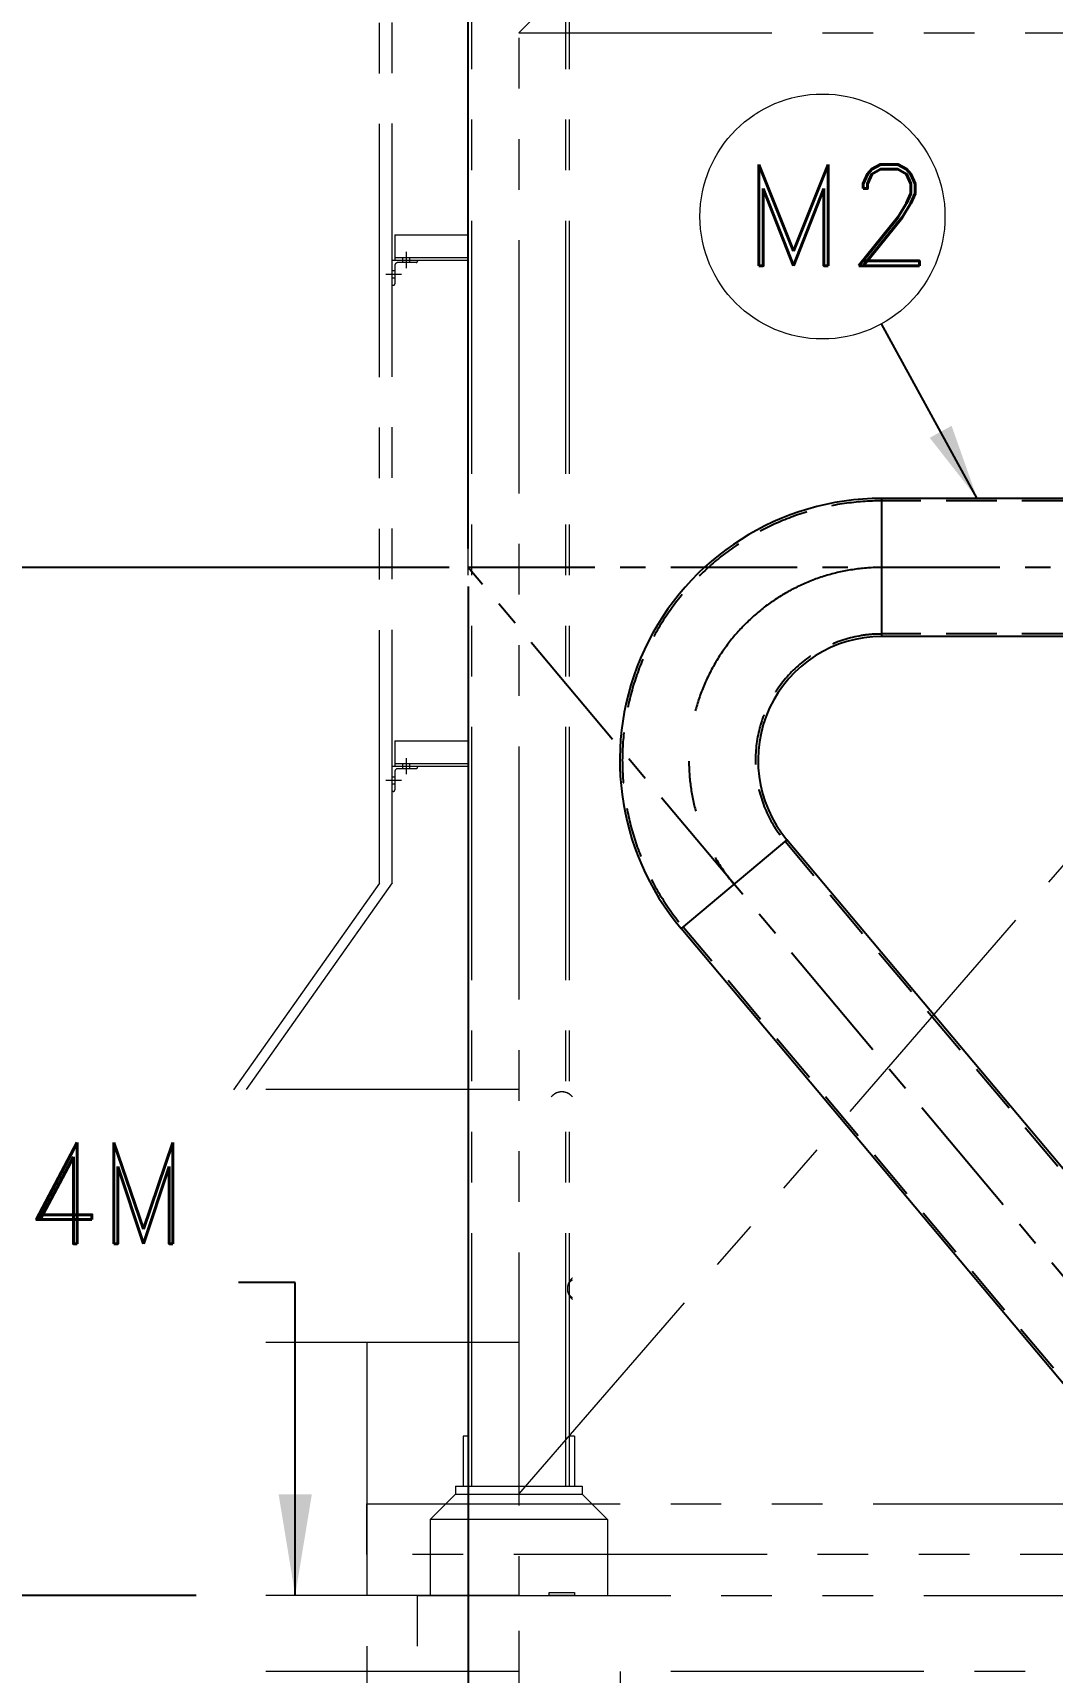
# Model space of a CAD drawing. Header units: inches. Extents: x 0 to 157513, y -28488 to 35640.
# Drawn here: x 6491 to 8505, y 22242 to 25481 of the extents above; entities that cross this region are included whole.
import ezdxf

# ---------------------------------------------------------------- set-up
doc = ezdxf.new("R2010")
doc.units = ezdxf.units.IN
doc.header["$LTSCALE"] = 400
doc.header["$MEASUREMENT"] = 0
for name, pattern in [('CENTER', [2, 1.25, -0.25, 0.25, -0.25]), ('DASHED2', [0.375, 0.25, -0.125]), ('HIDDEN2', [4.7625, 3.175, -1.5875]), ('PHANTOM', [2.5, 1.25, -0.25, 0.25, -0.25, 0.25, -0.25])]:
    doc.linetypes.add(name, pattern=pattern)
for name, color, linetype in [('BF', 8, 'PHANTOM'), ('cen', 1, 'CENTER'), ('DIM', 1, 'Continuous'), ('hid', 3, 'HIDDEN2')]:
    doc.layers.add(name, color=color, linetype=linetype)
doc.layers.add('BF STR', color=8, linetype='PHANTOM', lineweight=5)
doc.layers.add('bordertext', color=1, linetype='Continuous', lineweight=20)
doc.styles.add('RD', font='ROMAND.SHX')
doc.styles.add('ROMAND', font='romand.shx', dxfattribs={"width": 0.85})
doc.styles.add('ROMANS', font='romans')
doc.dimstyles.new('SAM2 60 SC', dxfattribs={"dimscale": 60, "dimtxt": 2.5, "dimasz": 2.5, "dimexe": 1.25, "dimexo": 0.625, "dimtad": 1, "dimtoh": 1, "dimdec": 0, "dimdsep": 46, "dimtxsty": 'ROMANS', "dimblk": 'OBLIQUE', "dimcen": 2.5, "dimclrd": 1, "dimclre": 1, "dimclrt": 256, "dimadec": 0, "dimazin": 2, "dimtfac": 1, "dimtdec": 0, "dimtofl": 0, "dimtmove": 0, "dimatfit": 3, "dimfxl": 1, "dimtolj": 1, "dimtzin": 0, "dimarcsym": 1})
doc.dimstyles.new('STANDARD$7', dxfattribs={"dimscale": 25, "dimtxt": 2.5, "dimasz": 2.5, "dimexe": 1.5, "dimexo": 1, "dimgap": 1, "dimtad": 1, "dimdec": 3, "dimzin": 12, "dimdsep": 46, "dimtxsty": 'ROMANS', "dimcen": 125, "dimclrd": 1, "dimclre": 1, "dimclrt": 7, "dimadec": 0, "dimazin": 3, "dimtp": 0.051, "dimtm": 0.032, "dimtfac": 0.6, "dimtdec": 3, "dimtmove": 0, "dimatfit": 3, "dimfxl": 1, "dimtvp": 1, "dimtolj": 1, "dimtzin": 0, "dimarcsym": 1})

# ---------------------------------------------------------------- blocks, each defined once
blk = doc.blocks.new('611bf4 strgaele')
at = {"layer": 'BF STR'}
for p, q in [((-272674.8, 37805.5), (-272674.8, 45093.8, 139.3)), ((-272649.8, 37806.2), (-272649.8, 45093.8, 139.3)), ((-272499.8, 36614.1), (-272499.8, 45065.7, 139.3)), ((-272492.8, 36614.1), (-272492.8, 45065.7, 139.3)), ((-272399.8, 45075.7, 139.3), (-272399.8, 36398.2)), ((-272306.8, 36614.1), (-272306.8, 45065.7, 139.3)), ((-272299.8, 36614.1), (-272299.8, 45065.7, 139.3)), ((-272399.8, 39485.7), (-269899.8, 41985.7)), ((-272399.8, 39485.7), (-267399.8, 39485.7)), ((-272399.8, 36598.1), (-269899.8, 39485.7)), ((-272644.8, 39086.7), (-272499.8, 39086.7)), ((-272644.8, 39086.7), (-272644.8, 39036.7)), ((-272644.8, 39086.7), (-272499.8, 39086.7)), ((-272644.8, 39086.7), (-272644.8, 39036.7)), ((-272649.8, 39036.7), (-272599.8, 39036.7)), ((-272649.8, 38986.7), (-272649.8, 39036.7)), ((-272649.8, 39036.7), (-272599.8, 39036.7)), ((-272649.8, 38986.7), (-272649.8, 39036.7)), ((-272644.8, 39041.7), (-272499.8, 39041.7)), ((-272644.8, 39041.7), (-272499.8, 39041.7)), ((-272644.8, 39036.7), (-272499.8, 39036.7)), ((-272644.8, 39036.7), (-272499.8, 39036.7)), ((-272628.8, 39031.7), (-272628.8, 39041.7)), ((-272628.8, 39031.7), (-272628.8, 39041.7)), ((-272621.8, 39020.7), (-272621.8, 39052.6)), ((-272621.8, 39020.7), (-272621.8, 39052.6)), ((-272614.8, 39031.7), (-272614.8, 39041.7)), ((-272614.8, 39031.7), (-272614.8, 39041.7)), ((-272599.8, 39036.7), (-272599.8, 39034.7)), ((-272599.8, 39036.7), (-272599.8, 39034.7)), ((-272662.7, 39008.7), (-272631.6, 39008.7)), ((-272662.7, 39008.7), (-272631.6, 39008.7)), ((-272649.8, 39015.7), (-272644.8, 39015.7)), ((-272649.8, 39015.7), (-272644.8, 39015.7)), ((-272649.8, 39001.7), (-272644.8, 39001.7)), ((-272649.8, 39001.7), (-272644.8, 39001.7)), ((-272644.8, 39025.7), (-272644.8, 38989.7)), ((-272644.8, 39025.7), (-272644.8, 38989.7)), ((-272602.8, 39031.7), (-272638.8, 39031.7)), ((-272602.8, 39031.7), (-272638.8, 39031.7)), ((-272647.8, 38986.7), (-272649.8, 38986.7)), ((-272647.8, 38986.7), (-272649.8, 38986.7)), ((-272644.8, 38086.7), (-272499.8, 38086.7)), ((-272644.8, 38086.7), (-272644.8, 38036.7)), ((-272644.8, 38086.7), (-272499.8, 38086.7)), ((-272644.8, 38086.7), (-272644.8, 38036.7)), ((-272649.8, 38036.7), (-272599.8, 38036.7)), ((-272649.8, 37986.7), (-272649.8, 38036.7)), ((-272649.8, 38036.7), (-272599.8, 38036.7)), ((-272649.8, 37986.7), (-272649.8, 38036.7)), ((-272644.8, 38041.7), (-272499.8, 38041.7)), ((-272644.8, 38041.7), (-272499.8, 38041.7)), ((-272644.8, 38036.7), (-272499.8, 38036.7)), ((-272644.8, 38036.7), (-272499.8, 38036.7)), ((-272602.8, 38031.7), (-272638.8, 38031.7)), ((-272602.8, 38031.7), (-272638.8, 38031.7)), ((-272628.8, 38031.7), (-272628.8, 38041.7)), ((-272628.8, 38031.7), (-272628.8, 38041.7)), ((-272621.8, 38020.7), (-272621.8, 38052.6)), ((-272621.8, 38020.7), (-272621.8, 38052.6)), ((-272614.8, 38031.7), (-272614.8, 38041.7)), ((-272614.8, 38031.7), (-272614.8, 38041.7)), ((-272599.8, 38036.7), (-272599.8, 38034.7)), ((-272599.8, 38036.7), (-272599.8, 38034.7)), ((-272662.7, 38008.7), (-272631.6, 38008.7)), ((-272662.7, 38008.7), (-272631.6, 38008.7)), ((-272649.8, 38015.7), (-272644.8, 38015.7)), ((-272649.8, 38015.7), (-272644.8, 38015.7)), ((-272649.8, 38001.7), (-272644.8, 38001.7)), ((-272649.8, 38001.7), (-272644.8, 38001.7)), ((-272644.8, 38025.7), (-272644.8, 37989.7)), ((-272644.8, 38025.7), (-272644.8, 37989.7)), ((-272647.8, 37986.7), (-272649.8, 37986.7)), ((-272647.8, 37986.7), (-272649.8, 37986.7)), ((-272674.8, 37805.5), (-273189.2, 37077.8)), ((-272649.8, 37806.2), (-273172.9, 37066.3)), ((-272399.8, 37398.1), (-272999.8, 37398.1)), ((-273172.9, 37066.3), (-273189.2, 37077.8)), ((-272399.8, 36898.1), (-272999.8, 36898.1)), ((-272699.8, 36898.1, -169.4), (-272699.8, 29112.5, -169.4)), ((-272509.8, 36712.9), (-272509.8, 36614.1)), ((-272499.8, 36712.9), (-272509.8, 36712.9)), ((-272289.8, 36712.9), (-272299.8, 36712.9)), ((-272289.8, 36712.9), (-272289.8, 36614.1)), ((-272524.8, 36614.1), (-272274.8, 36614.1)), ((-272524.8, 36614.1), (-272524.8, 36598.1)), ((-272274.8, 36614.1), (-272274.8, 36598.1)), ((-272699.8, 36479.2, 0.1), (-272699.8, 36579.1, 0.1)), ((-272699.8, 36579.1, 0.1), (-269909.5, 36579.1, 0.1)), ((-272524.8, 36598.1), (-272574.8, 36548.1)), ((-272524.8, 36598.1), (-272274.8, 36598.1)), ((-272274.8, 36598.1), (-272224.8, 36548.1)), ((-272224.8, 36548.1), (-272574.8, 36548.1)), ((-272574.8, 36548.1), (-272574.8, 36398.1)), ((-272224.8, 36548.1), (-272224.8, 36398.1)), ((-269909.5, 36479.2, 0.1), (-272699.8, 36479.2, 0.1)), ((-272399.8, 36398.1), (-272999.8, 36398.1)), ((-272599.8, 36398.1), (-267199.8, 36398.1)), ((-272599.8, 35698.1), (-272599.8, 36398.1)), ((-272574.8, 36398.1), (-272224.8, 36398.1)), ((-272339.8, 36398.1, 0), (-272339.8, 36404.1, 0)), ((-272339.8, 36404.1, 0), (-272289.8, 36404.1, 0)), ((-272289.8, 36398.1, 0), (-272339.8, 36398.1, 0)), ((-272289.8, 36404.1, 0), (-272289.8, 36398.1, 0)), ((-272399.8, 36328.1), (-272399.8, 29112.5)), ((-272399.8, 36248.1), (-272999.8, 36248.1)), ((-272199.8, 36248.1), (-272199.8, 35698.1)), ((-267599.8, 36248.1, -1749.7), (-272199.8, 36248.1, -1749.7))]:
    blk.add_line(p, q, dxfattribs=at)
for centre, radius, start, end in [((-272602.8, 39034.7), 3, 270, 0), ((-272602.8, 39034.7), 3, 270, 0), ((-272638.8, 39025.7), 6, 90, 180), ((-272638.8, 39025.7), 6, 90, 180), ((-272647.8, 38989.7), 3, 270, 0), ((-272647.8, 38989.7), 3, 270, 0), ((-272638.8, 38025.7), 6, 90, 180), ((-272638.8, 38025.7), 6, 90, 180), ((-272602.8, 38034.7), 3, 270, 0), ((-272602.8, 38034.7), 3, 270, 0), ((-272647.8, 37989.7), 3, 270, 0), ((-272647.8, 37989.7), 3, 270, 0), ((-272314.8, 37366.2, 0), 27, 38.9924, 141.0112), ((-272314.8, 37366.1, 0), 27, 38.9924, 141.0112), ((-272276.8, 37004.2, 0), 27.1, 129.0728, 230.9261), ((-272283.6, 37004.2, 0), 20.3, 120.5108, 239.4903)]:
    blk.add_arc(centre, radius, start, end, dxfattribs=at)
blk = doc.blocks.new('_OBLIQUE')
at = {"color": 0, "linetype": 'ByBlock'}
blk.add_line((-0.5, -0.5), (0.5, 0.5), dxfattribs=at)
blk = doc.blocks.new('*D52')
at = {"color": 1, "lineweight": -2}
for p, q in [((8825.5, 28067.2), (4248.7, 28067.2)), ((4323.7, 24425), (4323.7, 28067.2)), ((7313.4, 24425), (4248.7, 24425))]:
    blk.add_line(p, q, dxfattribs=at)
at = {"layer": 'Defpoints', "color": 0}
for p in [(4323.7, 28067.2), (8863, 28067.2, 385.1), (7350.9, 24425, 236.2)]:
    blk.add_point(p, dxfattribs=at)
at = {"color": 1, "lineweight": -2, "xscale": 150, "yscale": 150, "zscale": 150}
for p, rotation in [((4323.7, 28067.2), 90), ((4323.7, 24425), 270)]:
    blk.add_blockref('_OBLIQUE', p, dxfattribs=dict(at, rotation=rotation))
at = {"insert": (4211.2, 26246.1), "char_height": 150, "attachment_point": 5, "rotation": 90, "style": 'ROMANS'}
blk.add_mtext('\\A1;3642', dxfattribs=at)
blk = doc.blocks.new('*D53')
at = {"color": 1, "lineweight": -2}
for p, q in [((7313.4, 24425), (4248.7, 24425)), ((4323.7, 24425), (4323.7, 21327.1)), ((9912.8, 21327.1), (4248.7, 21327.1))]:
    blk.add_line(p, q, dxfattribs=at)
at = {"layer": 'Defpoints', "color": 0}
for p in [(7350.9, 24425, 385.1), (4323.7, 21327.1), (9950.3, 21327.1, 236.2)]:
    blk.add_point(p, dxfattribs=at)
at = {"color": 1, "lineweight": -2, "xscale": 150, "yscale": 150, "zscale": 150}
for p, rotation in [((4323.7, 24425), 90), ((4323.7, 21327.1), 270)]:
    blk.add_blockref('_OBLIQUE', p, dxfattribs=dict(at, rotation=rotation))
at = {"insert": (4211.2, 22876), "char_height": 150, "attachment_point": 5, "rotation": 90, "style": 'ROMANS'}
blk.add_mtext('\\A1;3098', dxfattribs=at)
blk = doc.blocks.new('*D55')
at = {"color": 1, "lineweight": -2}
for p, q in [((7350.9, 24387.5), (7350.9, 20961.1)), ((9950.3, 21150.9), (9950.3, 20961.1)), ((7350.9, 21036.1), (9950.3, 21036.1))]:
    blk.add_line(p, q, dxfattribs=at)
at = {"layer": 'Defpoints', "color": 0}
for p in [(7350.9, 24425, 385.1), (9950.3, 21188.4, 236.2), (9950.3, 21036.1)]:
    blk.add_point(p, dxfattribs=at)
at = {"color": 1, "lineweight": -2, "xscale": 150, "yscale": 150, "zscale": 150, "rotation": 180}
blk.add_blockref('_OBLIQUE', (7350.9, 21036.1), dxfattribs=at)
at = {"color": 1, "lineweight": -2, "xscale": 150, "yscale": 150, "zscale": 150}
blk.add_blockref('_OBLIQUE', (9950.3, 21036.1), dxfattribs=at)
at = {"insert": (8650.6, 21148.6), "char_height": 150, "attachment_point": 5, "style": 'ROMANS'}
blk.add_mtext('\\A1;2599', dxfattribs=at)
blk = doc.blocks.new('*D56')
at = {"color": 1, "lineweight": -2}
for p, q in [((7350.9, 24462.5), (7350.9, 30164.4)), ((8800.9, 24687.5), (8800.9, 30164.4)), ((7350.9, 30089.4), (8800.9, 30089.4))]:
    blk.add_line(p, q, dxfattribs=at)
at = {"layer": 'Defpoints', "color": 0}
for p in [(8800.9, 30089.4), (8800.9, 24650, 385.1), (7350.9, 24425, 236.2)]:
    blk.add_point(p, dxfattribs=at)
at = {"color": 1, "lineweight": -2, "xscale": 150, "yscale": 150, "zscale": 150, "rotation": 180}
blk.add_blockref('_OBLIQUE', (7350.9, 30089.4), dxfattribs=at)
at = {"color": 1, "lineweight": -2, "xscale": 150, "yscale": 150, "zscale": 150}
blk.add_blockref('_OBLIQUE', (8800.9, 30089.4), dxfattribs=at)
at = {"insert": (8075.9, 30201.9), "char_height": 150, "attachment_point": 5, "style": 'ROMANS'}
blk.add_mtext('\\A1;1450', dxfattribs=at)
blk = doc.blocks.new('*D94')
at = {"color": 1, "lineweight": -2}
for p, q in [((6813.4, 22393.9), (5672, 22393.9)), ((5747, 22393.9), (5747, 21327.1)), ((6813.4, 21327.1), (5672, 21327.1))]:
    blk.add_line(p, q, dxfattribs=at)
at = {"layer": 'Defpoints', "color": 0}
for p in [(6850.9, 22393.9, 169.4), (5747, 21327.1), (6850.9, 21327.1)]:
    blk.add_point(p, dxfattribs=at)
at = {"color": 1, "lineweight": -2, "xscale": 150, "yscale": 150, "zscale": 150}
for p, rotation in [((5747, 22393.9), 90), ((5747, 21327.1), 270)]:
    blk.add_blockref('_OBLIQUE', p, dxfattribs=dict(at, rotation=rotation))
at = {"insert": (5634.5, 21860.5), "char_height": 150, "attachment_point": 5, "rotation": 90, "style": 'ROMANS'}
blk.add_mtext('\\A1;1067', dxfattribs=at)

msp = doc.modelspace()

# ---------------------------------------------------------------- linework, layer by layer
at = {"ltscale": 10}
for p, q in [((8544.9, 24561.5, 385.1), (8167.9, 24561.5, 236.2)), ((8167.9, 24288.5, 236.2), (8167.9, 24561.5, 236.2)), ((8167.9, 24288.5, 236.2), (8167.9, 24561.5, 236.2)), ((8544.9, 24288.5, 385.1), (8167.9, 24288.5, 236.2)), ((7980.6, 23886.8, 236.2), (7771.5, 23711.3, 236.2)), ((9965.7, 21521.1, 236.2), (7980.6, 23886.8, 236.2)), ((9756.6, 21345.6, 236.2), (7771.5, 23711.3, 236.2))]:
    msp.add_line(p, q, dxfattribs=at)
for radius in [517.5, 244.5]:
    msp.add_arc((8167.9, 24044, 236.2), radius, 90, 220, dxfattribs=at)
at = {"layer": 'cen', "ltscale": 0.5}
for p, q in [((9950.3, 21327.1, 236.2), (7350.9, 24425, 236.2)), ((8800.9, 24425, 385.1), (7350.9, 24425, 385.1))]:
    msp.add_line(p, q, dxfattribs=at)
at = {"layer": 'cen'}
msp.add_arc((8167.9, 24044, 236.2), 381, 90, 220, dxfattribs=at)
at = {"layer": 'hid', "linetype": 'DASHED2'}
for p, q in [((8544.9, 24556.5, 385.1), (8167.9, 24556.5, 236.2)), ((8544.9, 24293.5, 385.1), (8167.9, 24293.5, 236.2)), ((9961.9, 21517.8, 236.2), (7976.8, 23883.6, 236.2)), ((9760.4, 21348.8, 236.2), (7775.3, 23714.5, 236.2))]:
    msp.add_line(p, q, dxfattribs=at)
for radius in [512.5, 249.5]:
    msp.add_arc((8167.9, 24044, 236.2), radius, 90, 220, dxfattribs=at)

# ---------------------------------------------------------------- block references
at = {"layer": 'BF'}
msp.add_blockref('611bf4 strgaele', (279850.7, -14004.3, 169.4), dxfattribs=at)

# ---------------------------------------------------------------- dimensions: what is measured, and where the dimension line sits
for base, p1, p2, picture, middle in [((8800.9, 30089.4), (7350.9, 24425, 236.2), (8800.9, 24650, 385.1), '*D56', (8075.9, 30201.9)), ((9950.3, 21036.1), (7350.9, 24425, 385.1), (9950.3, 21188.4, 236.2), '*D55', (8650.6, 21148.6))]:
    dim = msp.add_linear_dim(base=base, p1=p1, p2=p2, dimstyle='SAM2 60 SC')
    dim.commit()
    dim.dimension.update_dxf_attribs({"geometry": picture, "text_midpoint": middle})
dim = msp.add_linear_dim(base=(4323.7, 28067.2), p1=(7350.9, 24425, 236.2), p2=(8863, 28067.2, 385.1), angle=90, dimstyle='SAM2 60 SC')
dim.commit()
dim.dimension.update_dxf_attribs({"geometry": '*D52', "text_midpoint": (4211.2, 26246.1)})
dim = msp.add_linear_dim(base=(5747, 21327.1), p1=(6850.9, 22393.9, 169.4), p2=(6850.9, 21327.1), angle=90, dimstyle='SAM2 60 SC', override={"dimtoh": 0})
dim.commit()
dim.dimension.update_dxf_attribs({"geometry": '*D94', "text_midpoint": (5634.5, 21860.5)})

# ---------------------------------------------------------------- leaders
at = {"layer": 'DIM', "annotation_type": 0, "has_hookline": 1, "hookline_direction": 1, "text_width": 1700}
msp.add_leader([(7009.2, 22393.9, 180.5), (7009.2, 23011.9, 180.5), (6809.2, 23011.9, 180.5)], dimstyle='STANDARD$7', override={"dimscale": 80, "dimasz": 2.5, "dimexe": 1, "dimdec": 2, "dimpost": '', "dimcen": 0.9, "dimclrd": 1, "dimadec": 1, "dimtp": 0, "dimtm": 0, "dimtfac": 1, "dimtdec": 0, "dimatfit": 0, "dimfxl": 1.5, "dimtvp": 0, "dimtfillclr": 256}, dxfattribs=at)

# ---------------------------------------------------------------- next in the draw order: texts
at = {"color": 7, "insert": (7890.9, 25221.2, 340.1), "char_height": 200, "attachment_point": 1, "style": 'RD', "bg_fill": 2}
msp.add_mtext('M2', dxfattribs=at)
at = {"insert": (6796.9, 23288.8, 180.5), "char_height": 200, "attachment_point": 3, "style": 'ROMAND', "bg_fill": 2}
msp.add_mtext('RL +47.734M', dxfattribs=at)

# ---------------------------------------------------------------- next in the draw order: linework, layer by layer
at = {"layer": 'bordertext'}
msp.add_circle((8050.8, 25118.4, 340.1), 242, dxfattribs=at)

# ---------------------------------------------------------------- next in the draw order: dimensions: what is measured, and where the dimension line sits
dim = msp.add_linear_dim(base=(4323.7, 21327.1), p1=(7350.9, 24425, 385.1), p2=(9950.3, 21327.1, 236.2), angle=90, dimstyle='SAM2 60 SC')
dim.commit()
dim.dimension.update_dxf_attribs({"geometry": '*D53', "text_midpoint": (4211.2, 22876)})

# ---------------------------------------------------------------- next in the draw order: leaders
msp.add_leader([(8356.4, 24561.5, 310.7), (8167.2, 24906.2, 310.7)], dimstyle='SAM2 60 SC', override={"dimgap": 0.625, "dimtad": 0})

doc.saveas('drawing.dxf')
